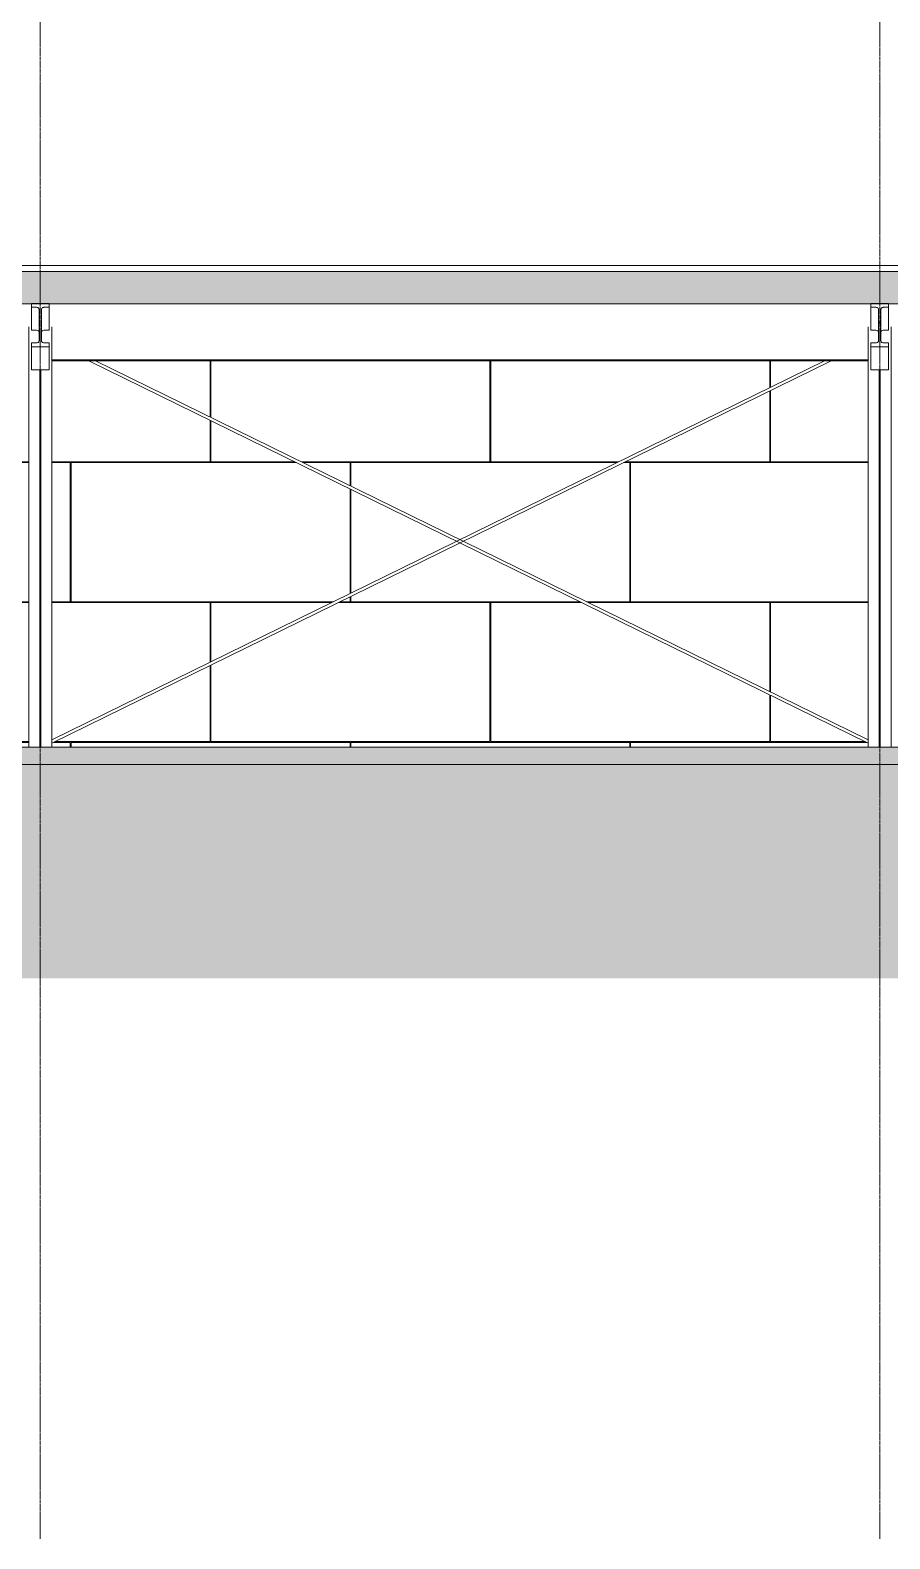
# Model space of a CAD drawing. Header units: inches. Extents: x -23565 to -21, y -324 to 853.
# Drawn here: x -16219 to -15922, y -273 to 247 of the extents above; entities that cross this region are included whole.
import ezdxf

# ---------------------------------------------------------------- set-up
doc = ezdxf.new("R2010")
doc.units = ezdxf.units.IN
doc.header["$MEASUREMENT"] = 0
doc.linetypes.add('Grid Line 1_2_', pattern=[0.875, 0.5, -0.125, 0.125, -0.125])
doc.linetypes.add('Hidden 1_8_', pattern=[0.1875, 0.125, -0.0625])
for name, color, linetype, lineweight in [('A-CLNG', 13, 'Continuous', 13), ('A-CLNG-PATT', 13, 'Continuous', 25), ('A-FLOR', 192, 'Continuous', 13), ('A-FLOR-LEVL', 51, 'Continuous', 9), ('A-FLOR-PATT', 8, 'Continuous', 25), ('A-ROOF', 132, 'Continuous', 13), ('A-WALL-PATT', 111, 'Continuous', 25), ('C-TOPO', 7, 'Continuous', 13), ('S-BEAM', 12, 'Continuous', 13), ('S-COLS', 52, 'Continuous', 13), ('S-GRID', 1, 'Continuous', 9)]:
    doc.layers.add(name, color=color, linetype=linetype, lineweight=lineweight)

# ---------------------------------------------------------------- blocks, each defined once
blk = doc.blocks.new('Struct_Xcel_Sports Complex_rvt-2-Building Section - East_West looking South _ Fitness Center')
at = {"layer": 'A-FLOR-PATT', "lineweight": 9}
h = blk.add_hatch(dxfattribs=at)
h.set_pattern_fill('FP_37', color=256, style=0, pattern_type=2)
h.set_pattern_definition([(50, (-33539.073, 67.247), (55.0854, -4.81984), [5.76, -63.36]), (355, (-33539.073, 67.247), (-10.6557, 57.76853), [4.608, -50.688]), (100.451, (-33534.483, 66.846), (44.42947, 52.94866), [4.895, -53.848]), (46.184, (-33539.07, 82.61), (81.96444, -12.71212), [8.64, -95.04]), (96.636, (-33532.24, 81.55), (71.7815, 74.8124), [7.343, -80.772]), (351.184, (-33539.07, 82.61), (71.78195, 74.81243), [6.912, -76.032]), (21, (-33531.393, 78.767), (45.84207, -30.92146), [5.76, -63.36]), (326, (-33531.393, 78.767), (18.68706, 55.69148), [4.608, -50.688]), (71.451, (-33527.573, 76.19), (64.5289, 24.7701), [4.895, -53.848]), (37.5, (-33539.073, 67.247), (0.933895, 25.566816), [2.534, -47.539, 2.534, -48.922, -50.88]), (37.5, (-33539.073, 67.247), (0.933895, 25.566816), [-101.53, 2.534, -48.346]), (7.5, (-33539.073, 67.247), (20.20404, 30.2913), [2.534, -26.803, 2.534, -46.387, -19.392]), (7.5, (-33539.073, 67.247), (20.20404, 30.2913), [-78.259, 2.534, -16.858]), (327.5, (-33556.2, 67.247), (40.997785, -1.732403), [2.534, -16.666, 2.534, -57.37, -79.488]), (327.5, (-33556.2, 67.247), (40.997785, -1.732403), [-79.104, 2.534, -76.954]), (317.5, (-33563.88, 67.247), (44.78888, 7.68784), [2.534, -22.426, 2.534, -37.248, -56.448]), (317.5, (-33563.88, 67.247), (44.78888, 7.68784), [-64.742, 2.534, -53.914])])
h.paths.add_polyline_path([(-25189.87, -6.32), (-25174.52, -6), (-22066.14, -6), (-22066.14, 0), (-25174.52, 0), (-25189.87, -0.32), (-25287.67, -0.32), (-25303.02, 0), (-26272.89, 0), (-26272.89, -6), (-25303.02, -6), (-25287.67, -6.32), (-25241, -6.32)], flags=0)
at = {"layer": 'A-FLOR', "color": 7}
for p, q in [((-22066.14, 0), (-24218.88, 0)), ((-25174.52, -6), (-22066.14, -6))]:
    blk.add_line(p, q, dxfattribs=at)
blk = doc.blocks.new('W-Wide Flange-Column - B2_E-1389165-Building Section - East_West looking South _ Fitness Center')
at = {"layer": 'S-COLS', "color": 8, "lineweight": 9}
for p, q in [((-23089.89, 144.99), (-23089.89, 0)), ((-23081.89, 144.99), (-23081.89, 0))]:
    blk.add_line(p, q, dxfattribs=at)
at = {"layer": 'S-COLS', "color": 8, "linetype": 'Hidden 1_8_', "lineweight": 9}
for p, q in [((-23086.05, 0), (-23086.05, 130.21)), ((-23085.73, 130.21), (-23085.73, 0))]:
    blk.add_line(p, q, dxfattribs=at)
blk = doc.blocks.new('W-Wide Flange - 1_-3_ deep-V19-Building Section - East_West looking South _ Fitness Center')
at = {"layer": 'S-BEAM', "lineweight": 9}
h = blk.add_hatch(dxfattribs=at)
h.set_pattern_fill('FP_12', color=8, style=0, pattern_type=2)
h.set_pattern_definition([(45, (-33539.073, 67.247), (-19.00703, 19.00703), []), (45, (-33539.073, 96.047), (-19.00703, 19.00703), [])])
h.paths.add_polyline_path([(-23372.39, 138.1), (-23372.39, 139.46), (-23374.32, 139.48), (-23374.68, 139.65), (-23374.93, 139.96), (-23375.02, 140.35), (-23374.99, 151.06), (-23374.82, 151.41), (-23374.51, 151.66), (-23374.13, 151.75), (-23372.39, 151.75), (-23372.39, 153.11), (-23378.39, 153.11), (-23378.39, 151.75), (-23376.46, 151.73), (-23376.1, 151.55), (-23375.85, 151.24), (-23375.77, 150.86), (-23375.79, 140.15), (-23375.96, 139.79), (-23376.27, 139.55), (-23376.66, 139.46), (-23378.39, 139.46), (-23378.39, 138.1)], flags=0)
at = {"layer": 'S-BEAM', "color": 7}
for p, q in [((-23372.39, 153.11), (-23378.39, 153.11)), ((-23378.39, 153.11), (-23378.39, 151.75)), ((-23378.39, 151.75), (-23376.66, 151.75)), ((-23374.13, 151.75), (-23372.39, 151.75)), ((-23372.39, 151.75), (-23372.39, 153.11)), ((-23375.77, 150.86), (-23375.77, 140.35)), ((-23375.02, 140.35), (-23375.02, 150.86)), ((-23376.66, 139.46), (-23378.39, 139.46)), ((-23378.39, 139.46), (-23378.39, 138.1)), ((-23378.39, 138.1), (-23372.39, 138.1)), ((-23372.39, 139.46), (-23374.13, 139.46)), ((-23372.39, 138.1), (-23372.39, 139.46))]:
    blk.add_line(p, q, dxfattribs=at)
at = {"layer": 'S-BEAM', "color": 8, "lineweight": 9}
for p, q in [((-23378.39, 143.84), (-23378.39, 151.75)), ((-23372.39, 143.84), (-23372.39, 151.75)), ((-23376.66, 143.84), (-23378.39, 143.84)), ((-23372.39, 143.84), (-23374.13, 143.84)), ((-23378.39, 130.21), (-23378.39, 138.1)), ((-23372.39, 130.21), (-23372.39, 138.1)), ((-23372.39, 130.21), (-23378.39, 130.21))]:
    blk.add_line(p, q, dxfattribs=at)
at = {"layer": 'S-BEAM', "color": 7, "flags": 128}
for points in [[(-23376.66, 151.75), (-23376.46, 151.73), (-23376.27, 151.66), (-23376.1, 151.55), (-23375.96, 151.41), (-23375.85, 151.24), (-23375.79, 151.06), (-23375.77, 150.86)], [(-23375.02, 150.86), (-23374.99, 151.06), (-23374.93, 151.24), (-23374.82, 151.41), (-23374.68, 151.55), (-23374.51, 151.66), (-23374.32, 151.73), (-23374.13, 151.75)], [(-23375.77, 140.35), (-23375.79, 140.15), (-23375.85, 139.96), (-23375.96, 139.79), (-23376.1, 139.65), (-23376.27, 139.55), (-23376.46, 139.48), (-23376.66, 139.46)], [(-23374.13, 139.46), (-23374.32, 139.48), (-23374.51, 139.55), (-23374.68, 139.65), (-23374.82, 139.79), (-23374.93, 139.96), (-23374.99, 140.15), (-23375.02, 140.35)]]:
    blk.add_lwpolyline(points, dxfattribs=at)
at = {"layer": 'S-BEAM', "color": 8, "lineweight": 9}
for centre, major_axis, start_param, end_param in [((-23376.66, 142.95), (-0.89, 0), 3.141593, 4.712389), ((-23374.13, 142.95), (0.89, 0), 1.570796, 3.141593)]:
    blk.add_ellipse(centre, major_axis=major_axis, ratio=0.999133, start_param=start_param, end_param=end_param, dxfattribs=at)
blk = doc.blocks.new('W-Wide Flange - 1_-3_ deep-V20-Building Section - East_West looking South _ Fitness Center')
at = {"layer": 'S-BEAM', "color": 7}
for p, q in [((-23661.89, 153.11), (-23667.89, 153.11)), ((-23667.89, 153.11), (-23667.89, 151.75)), ((-23667.89, 151.75), (-23666.16, 151.75)), ((-23663.63, 151.75), (-23661.89, 151.75)), ((-23661.89, 151.75), (-23661.89, 153.11)), ((-23665.27, 150.86), (-23665.27, 140.35)), ((-23664.52, 140.35), (-23664.52, 150.86)), ((-23666.16, 139.46), (-23667.89, 139.46)), ((-23667.89, 139.46), (-23667.89, 138.1)), ((-23667.89, 138.1), (-23661.89, 138.1)), ((-23661.89, 139.46), (-23663.63, 139.46)), ((-23661.89, 138.1), (-23661.89, 139.46))]:
    blk.add_line(p, q, dxfattribs=at)
at = {"layer": 'S-BEAM', "color": 8, "lineweight": 9}
for p, q in [((-23667.89, 143.84), (-23667.89, 151.75)), ((-23661.89, 143.84), (-23661.89, 151.75)), ((-23666.16, 143.84), (-23667.89, 143.84)), ((-23661.89, 143.84), (-23663.63, 143.84)), ((-23667.89, 130.21), (-23667.89, 138.1)), ((-23661.89, 130.21), (-23661.89, 138.1)), ((-23661.89, 130.21), (-23667.89, 130.21))]:
    blk.add_line(p, q, dxfattribs=at)
at = {"layer": 'S-BEAM', "color": 7, "flags": 128}
for points in [[(-23666.16, 151.75), (-23665.96, 151.73), (-23665.77, 151.66), (-23665.6, 151.55), (-23665.46, 151.41), (-23665.35, 151.24), (-23665.29, 151.06), (-23665.27, 150.86)], [(-23664.52, 150.86), (-23664.49, 151.06), (-23664.43, 151.24), (-23664.32, 151.41), (-23664.18, 151.55), (-23664.01, 151.66), (-23663.82, 151.73), (-23663.63, 151.75)], [(-23665.27, 140.35), (-23665.29, 140.15), (-23665.35, 139.96), (-23665.46, 139.79), (-23665.6, 139.65), (-23665.77, 139.55), (-23665.96, 139.48), (-23666.16, 139.46)], [(-23663.63, 139.46), (-23663.82, 139.48), (-23664.01, 139.55), (-23664.18, 139.65), (-23664.32, 139.79), (-23664.43, 139.96), (-23664.49, 140.15), (-23664.52, 140.35)]]:
    blk.add_lwpolyline(points, dxfattribs=at)
at = {"layer": 'S-BEAM', "color": 8, "lineweight": 9}
for centre, major_axis, start_param, end_param in [((-23666.16, 142.95), (-0.89, 0), 3.141593, 4.712389), ((-23663.63, 142.95), (0.89, 0), 1.570796, 3.141593)]:
    blk.add_ellipse(centre, major_axis=major_axis, ratio=0.999133, start_param=start_param, end_param=end_param, dxfattribs=at)
blk = doc.blocks.new('W-Wide Flange - W12X19-1732174-Building Section - East_West looking South _ Fitness Center')
at = {"layer": 'S-BEAM', "color": 8, "lineweight": 9}
for p, q in [((-23660.89, 133.58), (-23379.39, 133.58)), ((-23660.89, 133.23), (-23379.39, 133.23))]:
    blk.add_line(p, q, dxfattribs=at)
blk = doc.blocks.new('Round Bar - 1_-V65-Building Section - East_West looking South _ Fitness Center')
at = {"layer": 'S-BEAM', "color": 8, "lineweight": 9}
for p, q in [((-23660.89, 1.41), (-23392.1, 133.23)), ((-23394.38, 133.23), (-23660.89, 2.52))]:
    blk.add_line(p, q, dxfattribs=at)
blk = doc.blocks.new('Round Bar - 1_-V66-Building Section - East_West looking South _ Fitness Center')
at = {"layer": 'S-BEAM', "color": 8, "lineweight": 9}
for p, q in [((-23648.15, 133.23), (-23379.39, 1.42)), ((-23379.39, 2.53), (-23645.88, 133.23))]:
    blk.add_line(p, q, dxfattribs=at)

msp = doc.modelspace()

# ---------------------------------------------------------------- hatches: boundary and pattern name
at = {"layer": 'A-CLNG-PATT', "lineweight": 9}
h = msp.add_hatch(dxfattribs=at)
h.set_pattern_fill('FP_20', color=8, style=0, pattern_type=2)
h.set_pattern_definition([(161.57, (-33538.113, 68.207), (-7.6802237, -0.0009796), [0, -54.643, 6.067, 0]), (18.43, (-33540.033, 68.207), (-7.6802237, 0.0009796), [0, -54.643, 6.067, 0]), (108.43, (-33538.113, 68.207), (3.8382953, -19.20136532), [18.211, -42.499]), (71.57, (-33540.033, 68.207), (3.8382953, 19.20136532), [18.211, -42.499])])
h.paths.add_polyline_path([(-18822.428, 152.922), (-15349.428, 152.922), (-15349.428, 164.0567), (-18822.428, 164.0567), (-18822.428, 154.604)], flags=0)
at = {"layer": 'A-WALL-PATT', "lineweight": 9}
h = msp.add_hatch(dxfattribs=at)
h.set_pattern_fill('FP_22', color=8, style=0, pattern_type=2)
h.set_pattern_definition([(90, (-30969.73, 243), (-193, -193), [48, -145]), (180, (-30969.73, 243), (-2e-14, -193), [96.25, -96.75]), (270, (-31065.98, 291), (-193, -193), [48, -145]), (180, (-30969.73, 291), (-2e-14, -193), [96.25, -96.75]), (270, (-31066.23, 291), (-193, -193), [48, -145]), (180, (-31066.23, 291), (-2e-14, -193), [96.25, -96.75]), (90, (-31162.48, 243), (-193, -193), [48, -145]), (180, (-31066.23, 243), (-2e-14, -193), [96.25, -96.75]), (90, (-31017.73, 291.25), (-193, -193), [48, -145]), (180, (-30969.48, 291.25), (-2e-14, -193), [48.25, -144.75]), (180, (-30969.48, 339.25), (-2e-14, -193), [48.25, -144.75]), (90, (-31114.23, 291.25), (-193, -193), [48, -145]), (180, (-31017.98, 291.25), (-2e-14, -193), [96.25, -96.75]), (270, (-31017.98, 339.25), (-193, -193), [48, -145]), (180, (-31017.98, 339.25), (-2e-14, -193), [96.25, -96.75]), (180, (-31114.48, 291.25), (-2e-14, -193), [48, -145]), (270, (-31114.48, 339.25), (-193, -193), [48, -145]), (180, (-31114.48, 339.25), (-2e-14, -193), [48, -145]), (90, (-30969.73, 339.5), (-193, -193), [48, -145]), (180, (-30969.73, 339.5), (-2e-14, -193), [96.25, -96.75]), (270, (-31065.98, 387.5), (-193, -193), [48, -145]), (180, (-30969.73, 387.5), (-2e-14, -193), [96.25, -96.75]), (270, (-31066.23, 387.5), (-193, -193), [48, -145]), (180, (-31066.23, 387.5), (-2e-14, -193), [96.25, -96.75]), (270, (-31162.48, 387.5), (-193, -193), [48, -145]), (180, (-31066.23, 339.5), (-2e-14, -193), [96.25, -96.75]), (90, (-31017.73, 387.75), (-193, -193), [48, -145]), (180, (-30969.48, 387.75), (-2e-14, -193), [48.25, -144.75]), (180, (-30969.48, 435.75), (-2e-14, -193), [48.25, -144.75]), (90, (-31114.23, 387.75), (-193, -193), [48, -145]), (180, (-31017.98, 387.75), (-2e-14, -193), [96.25, -96.75]), (270, (-31017.98, 435.75), (-193, -193), [48, -145]), (180, (-31017.98, 435.75), (-2e-14, -193), [96.25, -96.75]), (180, (-31114.48, 387.75), (-2e-14, -193), [48, -145]), (270, (-31114.48, 435.75), (-193, -193), [48, -145]), (180, (-31114.48, 435.75), (-2e-14, -193), [48, -145])])
h.paths.add_polyline_path([(-16500.928, 0), (-16219.428, 0), (-16219.428, 133.2271), (-16500.928, 133.2271), (-16500.928, 76.46)], flags=0)
h.paths.add_polyline_path([(-16145.3485, 0), (-15929.928, 0), (-15929.928, 1.4198), (-16070.6848, 70.4318), (-16211.428, 1.3204), (-16211.428, 0), (-16177.2714, 0)], flags=0)
h.paths.add_polyline_path([(-16211.428, 2.5216), (-16071.82, 71.0072), (-16198.6894, 133.2271), (-16211.428, 133.2271), (-16211.428, 2.6087)], flags=0)
h.paths.add_polyline_path([(-15929.928, 2.5336), (-15929.928, 133.2271), (-15942.6422, 133.2271), (-16069.5303, 70.998), (-15931.2869, 3.2)], flags=0)
h.paths.add_polyline_path([(-16070.6658, 71.5549), (-15944.9132, 133.2271), (-16196.4183, 133.2271), (-16070.7088, 71.576)], flags=0)
at = {"layer": 'C-TOPO', "lineweight": 9}
h = msp.add_hatch(dxfattribs=at)
h.set_pattern_fill('FP_14', color=8, style=0, pattern_type=2)
h.set_pattern_definition([(0, (-33539.073, 67.247), (48, 48), [48, -48]), (0, (-33539.073, 85.247), (48, 48), [48, -48]), (0, (-33539.073, 103.247), (48, 48), [48, -48]), (90, (-33533.073, 109.247), (-48, 48), [48, -48]), (90, (-33515.073, 109.247), (-48, 48), [48, -48]), (90, (-33497.073, 109.247), (-48, 48), [48, -48])])
h.paths.add_polyline_path([(-18914.5059, -79.828), (-14608.678, -79.828), (-14608.678, -48), (-14621.678, -48), (-14621.678, -36), (-14616.678, -36), (-14616.678, -6), (-17725.053, -6), (-17740.9099, -6.3304), (-17838.2027, -6.3198), (-17857.678, -6), (-17857.678, -12), (-17938.803, -12), (-17938.803, -6), (-18206.053, -6), (-18206.053, -12), (-18287.803, -12), (-18287.803, -6), (-18823.428, -6), (-18823.428, -36), (-18820.428, -36), (-18820.428, -48), (-18838.428, -48), (-18838.428, -36), (-18837.428, -35.9761), (-18837.428, 0), (-18914.5059, 0), (-18914.5059, -6.9555)], flags=0)
h.paths.add_polyline_path([(-17838.2027, -0.3198), (-17740.4032, -0.3198), (-17725.3655, 0), (-17853.4905, -0.0013)], flags=0)

# ---------------------------------------------------------------- linework, layer by layer
at = {"layer": 'A-CLNG', "color": 7}
for p, q in [((-15357.928, 164.0567), (-18822.428, 164.0567)), ((-16683.428, 152.922), (-15349.428, 152.922))]:
    msp.add_line(p, q, dxfattribs=at)
at = {"layer": 'A-FLOR-LEVL', "linetype": 'Grid Line 1_2_'}
msp.add_line((-19107.8614, 0), (-13619.1012, 0), dxfattribs=at)
at = {"layer": 'A-ROOF', "color": 7}
for p, q in [((-15361.678, 166.1209), (-18823.178, 166.1209)), ((-18822.428, 164.1192), (-15361.678, 164.1192))]:
    msp.add_line(p, q, dxfattribs=at)
at = {"layer": 'S-GRID', "linetype": 'Grid Line 1_2_'}
for p, q in [((-16215.428, -273.1608), (-16215.428, 671.8918)), ((-16215.428, -273.1608), (-16215.428, 671.8918)), ((-15925.928, -273.1608), (-15925.928, 671.8918)), ((-15925.928, -273.1608), (-15925.928, 671.8918))]:
    msp.add_line(p, q, dxfattribs=at)

# ---------------------------------------------------------------- block references
at = {"color": 250, "lineweight": 5}
msp.add_blockref('Struct_Xcel_Sports Complex_rvt-2-Building Section - East_West looking South _ Fitness Center', (7449.4623, 0), dxfattribs=at)
at = {"layer": 'S-BEAM', "color": 8, "lineweight": 9}
for name in ['W-Wide Flange - 1_-3_ deep-V20-Building Section - East_West looking South _ Fitness Center', 'W-Wide Flange - 1_-3_ deep-V19-Building Section - East_West looking South _ Fitness Center', 'W-Wide Flange - W12X19-1732174-Building Section - East_West looking South _ Fitness Center', 'Round Bar - 1_-V65-Building Section - East_West looking South _ Fitness Center', 'Round Bar - 1_-V66-Building Section - East_West looking South _ Fitness Center']:
    msp.add_blockref(name, (7449.4623, 0), dxfattribs=at)
at = {"layer": 'S-COLS', "color": 8, "lineweight": 9}
for p in [(6870.4623, 0), (7159.9623, 0)]:
    msp.add_blockref('W-Wide Flange-Column - B2_E-1389165-Building Section - East_West looking South _ Fitness Center', p, dxfattribs=at)

doc.saveas('drawing.dxf')
